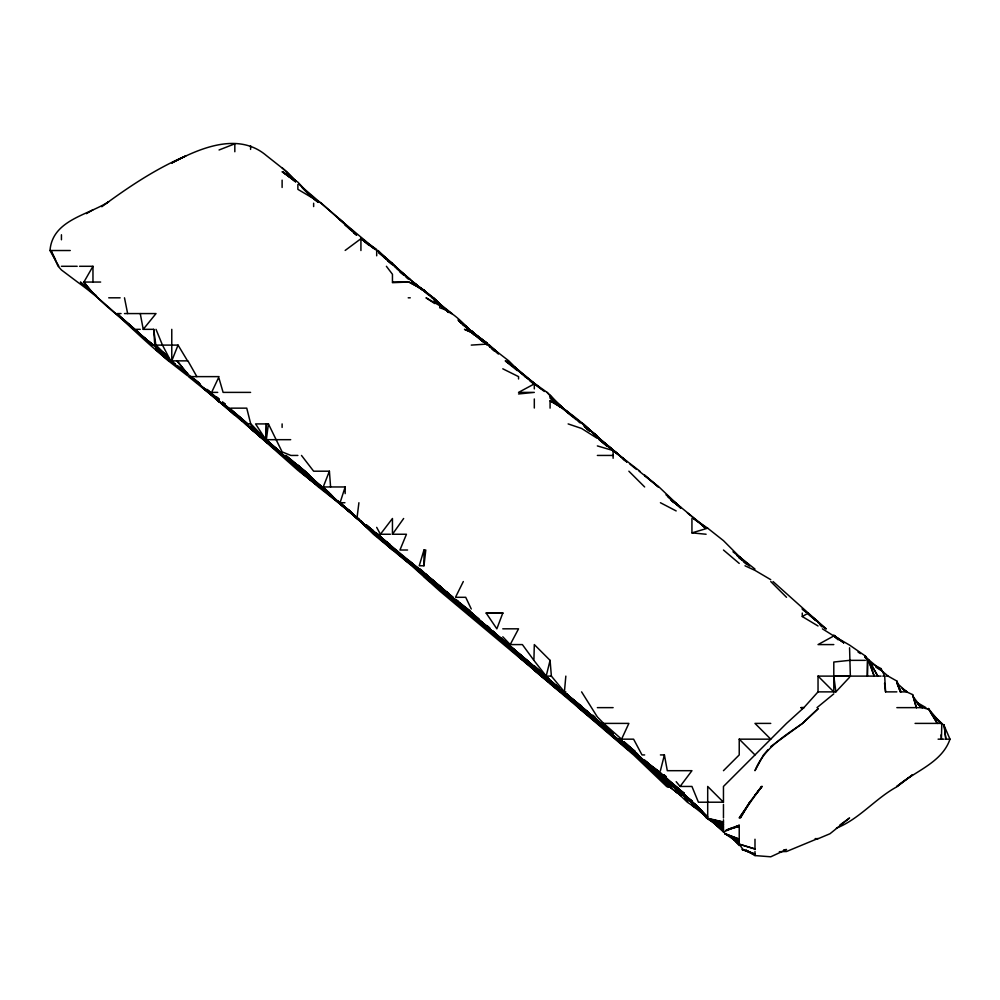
<?xml version="1.0" encoding="UTF-8"?>
<svg xmlns="http://www.w3.org/2000/svg" width="1000" height="1000" viewBox="0 0 1000 1000"><rect width="100%" height="100%" fill="white"/><g stroke="black" fill="none" stroke-linecap="round" stroke-linejoin="round"><path stroke-width="1.5" d="M931.737 713.688L941.812 723.4L941.413 739.163L941.025 734.862M565.837 691.875L564.412 691.875L565.837 676.112M423.975 565.775L425.788 550.013L423.975 550.013L419.225 565.775L423.975 565.775L423.975 550.013M358.913 502.725L356.938 518.488L398.963 552.938M248.9 423.913L250.588 423.913L265.812 439.675L255.575 423.913L268.425 423.913L266.35 439.675L266.35 423.913L265.775 439.675L290.7 439.675M564.412 691.875L551.388 676.112L546.188 676.112L550.075 660.35L534.312 644.587L533.9 660.35L522.375 644.587L510.2 644.587L502.788 636.812M660.413 770.688L664.4 754.925L660.413 754.925M58.825 266.288L50 250.525C52.425 219.975 87.688 215.275 108.725 201.713L106.3 203.463M358.837 518.488L356.938 518.488L340.075 502.725L345.163 486.962L323.225 486.962L329.4 471.2L313.637 471.2L301.488 455.438M502.788 613.062L496.85 628.825L486.163 613.062L502.788 613.062L486.163 613.062M140.25 313.575L143.238 329.338L153.713 329.338L154.762 345.1L178.05 345.1L171.775 360.863L171.775 329.338M603.675 723.4L621.562 739.163L628.875 723.4L603.675 723.4L597.362 716.975L581.6 691.875M950 739.163L945.85 739.163L944.137 725.7L950 739.163C941.875 762.95 914.6 771.25 896.85 786.45L912.613 774.75L896.85 786.812C875.288 798.55 859.488 818.975 836.425 828.15M463.312 581.538L455.5 597.3L465.712 597.3L471.262 609M510.2 644.587L518.55 628.825L502.788 628.825M79.55 266.288L92.963 266.288L83.925 282.05C99.162 302.825 121.1 317.225 140.25 334.087L134.512 329.338M392.875 282.05L392.45 282.675L408.212 282.05L392.45 282.05L392.45 274.275L386.4 266.288M407.55 550.013L399.95 550.013L406.45 534.25L392.45 534.25L403.65 518.488M676.175 781.7L680.088 786.45L691.938 770.688L667.3 770.688L664.4 754.925M376.688 527.362L380.425 534.25L392.45 518.488L392.45 534.25M143.238 329.338L156.012 313.575L124.488 313.575M768.037 749.688L763.538 754.925L754.987 770.688C763.612 748.825 783.85 736.275 802.275 723.587L818.037 708.825L802.275 723.587L770.75 746.55M881.087 676.112L818.037 676.112L818.037 691.875L803.888 707.638L786.513 723.4L723.462 786.45L723.462 802.212L698.413 802.212L691.938 786.45L680.088 786.45M818.037 691.875L835.888 691.875L849.562 677.275M723.462 770.688L739.225 754.925L739.225 739.163L770.75 739.163L754.987 723.4L770.75 723.4M817.013 707.638L833.8 693.863M345.163 250.438L360.925 238.725L376.688 249.425M839.862 825.025L849.562 817.975L830 833.737L818.037 838.763L815.163 838.6M101.788 206.725C128.112 187.288 155.6 168.825 185.8 155.95L171.775 163C200.113 148.038 238.3 131.662 266.35 155.538L286.8 171.713L295.863 181.088M86.388 213.65L92.963 209.825M818.037 625.988L802.275 616.538L808.288 613.062L826.213 628.825M865.325 655.987L867.562 660.35L867.375 676.112L867.588 660.35L865.325 655.987L849.562 645.088L833.8 635.962L818.037 644.587L833.8 644.587M711.812 820.987L723.462 832.013L739.225 825.263L739.225 844.25L754.987 848.975L739.225 844.087L733.85 838.913M818.037 838.45L786.513 851.513L779.338 851.7M219.062 149.987L234.825 143.812L234.825 151.75M726.325 829.938L739.225 825.263M691.938 518.488L691.938 532.875L707.7 528.188L723.462 540.638L746.475 563.737L739.225 556.525L749.8 565.775M726.325 830.125L739.225 826.325L729.188 828.9M783.637 849.938L786.513 849.5L770.75 856.8L754.987 855.575L746.175 850.263M518.55 393.963L534.312 392.388L518.55 392.388L534.312 383.913L534.312 388.888M471.262 345.1L487.025 344.075L487.025 345.1M800.975 707.638L803.888 707.638L800.975 707.638L802.275 708.688L802.275 707.638M402.438 555.875L407.05 559.775L366.55 525.275L452.887 597.3L408.212 560.125L434.562 581.538L451.925 597.3L443.363 590.475L478.988 618.875M50 250.525L70.263 250.525M61.438 266.288L77.188 266.288M100.638 282.05L83.925 282.05L92.963 293.35L96.525 295.975L80.412 282.05L92.963 293.05M108.725 297.812L120.125 297.812M408.212 297.812L410.262 297.812M117.475 313.575L121.05 313.575M136.3 329.338L140.25 329.338M167.562 356.725L156.012 345.363L170.625 360.863L187.537 360.863L178.05 345.1M217.725 392.388L211.612 392.388L219.062 376.625L191.262 376.625L187.537 374.188L177.075 360.863L187.537 373.825L171.775 362M250.588 392.388L223.113 392.388L219.062 378.525M230.875 408.15L246.75 408.15L250.588 423.363M297.875 455.438L290.9 455.438L282.113 451.9L268.425 423.913M597.362 455.438L613.125 455.438M190.325 376.625L264.975 439.675L250.588 427.85L266.35 441.825L352 512.987L339.162 502.725L324.35 488.85M337.7 500.7L340.075 502.725L344.938 502.725M380.425 534.25L390.4 534.25M471.05 613.062L472.088 613.062M865.325 660.35L849.562 660.35L833.8 662.025L833.8 691.875L818.037 676.112M865.325 657.4L868.925 660.35L877.8 676.112L868.85 660.35L867.562 660.35L865.325 656.938L888.1 676.112L896.85 681.05L900.312 691.875L906.587 691.875L912.613 694.6L916.363 707.638L912.613 694.6M882.8 676.112L884.688 676.112L885.562 691.875L896.85 691.875M886.338 676.112L888.1 676.112M597.362 707.638L613.125 707.638M896.85 707.638L922.525 707.638L928.375 709.3L928.375 708.55L940.65 723.4L931.438 713.688M915.075 723.4L941.812 723.4M621.562 739.163L633.6 739.163L642 754.925L644.65 754.925M938.1 739.163L944.137 739.163M597.362 723.4L578.325 707.638L633.575 754.925L666.612 786.45L670.487 786.875M691.938 532.875L706.112 534.25M666.612 786.45L670.713 787M707.7 818.737L723.462 822.087L709.137 818.575M597.362 445.913L613.125 450.55L639.888 471.2M667.638 786.45L671.9 787.75M568.138 423.913L581.6 428.462L597.362 438.375M707.7 819L723.462 824.375L713.425 820.3M941.363 723.888L944.137 724.875L945.85 739.163M744.987 565.775L754.987 570.388L770.75 579.675M676.175 792.237L680.113 794.1C666.237 786.875 657.312 772.987 644.65 763.962L669.1 786.45L680.113 794.688M502.788 368.8L518.55 376.625L518.55 378.988M660.413 502.725L676.175 510.938M870.575 663.1L881.087 668.612L884.688 676.112M746.175 850.175L754.987 854.85L742.75 849.5L754.987 854.038L741.988 849.5L742.987 849.5L739.225 844.087M297.875 184.488L297.875 189.338L321.4 203.238L356.562 234.762L339.6 219L303.637 188.4M710.325 819.475L723.462 827.013L711.787 819.613M917.95 703.012L925.95 707.638M550.075 408.15L550.075 400.8C568.938 410.812 585.1 425.1 600.55 439.675M550.075 400.8L562.15 408.15L550.075 397.938L560.425 407.125M695.875 807.962L687.337 802.212L676.175 791.475L680.938 795.375M698.5 809.562L701.125 811.162L698.5 809.425M695.875 807.775L691.938 805.312L704.062 814.812M822.412 628.825L833.8 635.962M875.825 667.075L881.087 670.438L881.087 668.612M858.05 652.05L860.475 653.625M707.7 818.888L723.462 829.15L711.338 820.55M681.025 795.075L676.175 791.912L680.938 795.65M434.75 303.562L426.012 297.812L439.738 305.65L439.738 307.787C457.925 313.125 467.638 330.487 482.312 341.15M468.363 329.338L487.025 344.663M902.062 688.45L907.288 691.875M707.7 528.188L693.462 518.488L705.325 527.55M833.8 636.025L838.8 639.45M420.3 288.05L423.975 290.625L414.1 283M412.8 282.05L433.575 297.812L447.9 311.6M421.525 288.938L423.975 290.663M524.938 376.625L547.1 392.388L564.825 410.075M902.938 689.312L906.587 691.875L896.85 683M462.95 324.95L469.175 329.338L460.05 321.625M474.9 334.65L477.325 336.337M479.75 338.05L489.45 345.1L498.338 353.288M540.8 388.725L518.55 370.35L505.25 360.863L517.337 370.662M313.637 199.075L318.263 202.4M474.9 334.387L487.025 343.1L474.9 334.113M711.7 820.537L714.05 822.237M529.688 380.012L544.338 391.488M432.113 297.812L452 313.575M295.45 181.562L282.113 171.713L297.875 182.15L312.625 197.963M843.662 642.738L833.8 635.337L843.8 642.738M555.938 687.537L541.188 676.112L519.562 656.538M558.288 689.275L560.638 691.012L552.4 684.688M480.962 339.762L484.6 342.35M560.55 691.012L550.075 683.2L607.075 730.325M577.575 705.013L560.413 691.875L543.088 676.112L574.325 701.975M754.987 569.075L732.987 551.788M917.562 703.938L922.525 707.638L917.013 702.45L922.487 707.638M506.125 642.925L471.262 614.2L523.075 660.35L505.7 644.587L515.05 652.738M375.475 249.613L360.925 238.725L360.925 250.525M490.475 347.212L488.425 345.1L508.8 360.863L521.425 373.462M833.8 635.288L843.662 642.725M487.025 344.075L471.262 332.15L464.5 329.338L471.262 332.438L474.513 335.35M803.325 609.9L806.462 612.275M206.775 389.762L219.062 400.163L206.775 389.35M457.925 601.263L455.5 599.425L471.262 612.612M477.325 620.825L487.925 628.825L471.262 614.637L515.2 652.987M565.837 696.137L518.55 656.462L576.95 704.8M383.963 539.975L374.225 532.362M386.388 541.825L390.025 544.587L386.388 541.75M321.05 486L297.875 466.2L310.163 476M383.963 257.325L392.45 263.812L378.938 252.425L421.65 289.275M671.038 500.012L674.587 502.725L667.987 496.912M576.15 704.013L534.312 669.975M436.438 302.038L447.675 311.575M213.162 396.012L203.3 388.312L263.712 439.675L258.25 434.913M444.312 590.962L395.15 550.013L416.962 568.725L413.45 565.775M577.3 705L565.837 695.925L594.938 719.175L580.662 707.638M559.15 691.012L439.738 591.038L411.712 565.775L373.425 534.25L360.925 521.925M295.55 181.562L282.75 171.713L289.725 177.225M457.925 320.012L487.025 343.762M557.95 404.675L576.425 419.875M581.6 706.062L565.837 693.925L612.038 732.525M672.987 500.962L680.675 507.575L659 486.962L639.15 471.2M370.625 528.575L373.05 530.438M383.963 539.875L376.688 534.25L390.025 544.95M518.55 654.412L506.575 644.587L521.962 656.825M533.15 666.012L524.188 658.525L559.4 688M518.55 655.45L487.837 628.825L521.688 657.925M375.475 249.587L360.925 238.287L369.188 245.425M597.362 437.038L626.587 461.512M219.062 401.425L222.312 403.95L188.512 376.625M225.55 406.463L230.087 410.163M469.8 613.062L413 565.775L448.762 597.3L394.275 550.013L468.212 613.062L413.663 565.775L329.4 495.163L299.887 468.675M408.212 561.225L414.075 565.775L394.613 550.013L376.688 533.25M469.738 613.062L439.738 588.413L470.312 613.062M540.388 673.288L544.025 676.112M695.037 804.225L635.35 754.925L671.15 786.45L635.288 754.925L644.65 762.575M487.025 343.25L471.262 330.975L474.637 334M671.825 500.05L680.675 507.388M187.537 375.763L168.412 360.863L156.012 349.637L168.85 360.863C137.35 335.775 110.35 305.512 77.5 282.05L61.438 269.975L58.125 266.288L50.938 250.525L55.538 259.725M225.538 406.463L230.062 410.163M390.025 546.013L338.738 502.725L375.387 534.25L348.525 510.387M491.05 631.825L455.5 603.013M698 807.913L624.388 744.188M166.925 355.6L156.012 347.088L166.925 355.9M171.775 361.175L175.413 364.025M181.475 368.75L187.537 373.488L181.475 368.625M551.125 681.388L562 691.875L550.075 681.162L562.625 691.875L506.912 644.587L521.938 656.825M524.188 658.587L530.975 663.975M421.613 289.475L412.137 282.05L423.975 290.225L448.888 312.55L434.925 300.625L451.188 313.575M730.638 836.612L739.225 843.337L725.05 833.737L723.988 831.938M459.012 321.037L483.65 342L471.262 330.662L477.825 336.85M598.375 437.95L602.712 441.5M605.025 443.312L626.65 461.613M250.588 427.95L245.925 423.913L265.487 439.675M408.212 561.337L392.45 548.962L348.612 510.513M475.763 618.013L487.025 628.425L471.262 616.138L450.175 597.3L471.262 616.087L502.788 641.413L491.35 631.725M684.5 798.462L688.075 801.275L684.5 798.312M293.225 179.975L295.55 181.812M741.575 559.788L739.225 557.712M747.113 564L749.362 565.775L745.95 563.038M250.588 426.15L254.225 429.012M345.163 507.812L339.288 502.725L392.45 549.812L360.925 521.325L400.037 553.925M502.788 642.463L471.262 614.15L487.025 628.425L455.5 602.875L502.788 642.163L477.325 620.962M497.938 637.425L467.45 613.062M641.087 757.738L619.163 739.163L647.987 763.737M461.188 323.025L469.175 329.338M507.912 361.8L510.275 363.663M515 367.4L518.55 370.2M297.875 466.987L283.288 455.438L266.35 439.888L282.113 453.45L266.35 440.1M320.4 486.962L326.025 491.587L282.113 454.787L300.925 471.2M408.212 561.512L382.312 539.625M443.288 590.337L470.487 613.062M413.738 565.775L439.738 588.612L470.025 613.062L455.5 601.175M537.875 671.4L543.825 676.112L540.65 673.325M489.85 346.975L494.55 350.712M166.925 356.575L134.15 329.338L117 313.575L152.688 345.1L134.125 329.338M326.012 491.587L313.637 481.45L329.4 495L275.35 448M471.262 613.237L549.025 678.863M660.413 772.613L644.65 760.763L660.413 772.65L684.05 793.538M635.988 753.988L624.475 744.675L639.012 756.838M693.15 803.175L698 807.025M459 320.95L469.525 329.338L459 320.262M507.912 361.8L510.275 363.688M515 367.463L518.55 370.288M138.012 332.013L122.275 318.65M304.938 471.2L285.788 455.438L309.288 475M351.05 512.825L345.163 508.113L363.35 523.013M370.625 528.8L373.05 530.737M392.45 547.962L395.025 550.013M469.363 613.062L419.3 570.7M563.825 693.475L565.837 695.088M565.837 695.512L575.2 702.975M624.325 744.5L644.65 761.388L624.5 744.775M375.475 249.25L339.263 219L356.587 234.762M691.938 516.638L697.613 521.462M282.113 454.963L301.65 471.2L283.65 455.438L297.875 467.15L320.238 486.962M353.4 514.712L356.938 517.55M457.925 601.375L455.5 599.425L471.262 612.35M460.35 603.312L470.05 611.087M470.05 611.888L455.5 600.237L488.85 627.975M594.938 719.125L581.6 708.45L613.125 736.6L660.413 776.087M653.95 769.762L644.65 762.312L691.938 802.387L707.7 816.862L687.425 798.025L707.7 817.975L707.7 786.45L723.462 802.212M629.975 464.175L636.525 469.45M607.325 446.2L599.2 439.675L619.663 455.438L600.337 439.675L613.125 450.613L613.125 458.275M610.8 449L613.125 450.875L593.987 434.075M222.6 402.475L224.95 404.363M329.4 494.487L283.288 455.438L306.975 474.837M518.55 654.275L534.312 667.438L502.788 641.663L471.262 613.425M634.8 753.025L618.25 739.163L636.9 754.925M581.6 710.4L534.312 670.4M580.388 422.35L565.837 410.625L550.075 396.2M222.575 402.475L224.913 404.363M526.175 660.35L489.625 628.825L534.312 666.6M565.837 695.863L615.763 739.163L628.875 750.163L597.362 722.262L581.6 709.575L697.562 806.975M582.337 423.913L626.625 461.413L623 458.387M166.925 356.737L156.012 347.912L169.037 358.888M366.637 525.988L392.45 547.762L377.875 534.25L392.45 547.5L366.55 525.725M429.938 579.612L426.362 576.725L431.05 580.575L426.337 576.6M490.962 631.688L471.262 614.538M493.325 633.6L498.05 637.425M518.55 370.9L533.263 383.1M739.225 557.788L741.413 559.562M397.625 551.912L399.975 553.825M402.325 555.725L407.038 559.538M442.038 587.975L425.112 573.763M446.637 591.7L448.938 593.575M470.675 613.062L455.5 600.737L469.475 613.062L455.5 601.575M519.675 654.862L521.938 656.688M634.388 751.35L637.7 754.038M667.513 779.725L684.05 793.312L660.413 774.488L684.05 793.688M587.225 429.038L589.475 430.887M680.675 508L676.175 503.812L680.675 507.475M687.425 512.975L690.812 515.725M818.037 622.475L825.825 628.825M193.275 378.438L198.85 382.975M433.375 582.4L436.562 584.987M642.438 759.712L665.013 778.85M624.05 459.375L626.462 461.337M736.963 555.538L741.388 559.237M181.663 368.537L187.537 373.338M392.45 547.762L366.725 525.887L392.45 548.413L366.425 525.575M442.987 590.487L429.562 578.675L479.137 620M439.738 588.612L450.363 597.3L439.738 588.362M535.462 667.675L549 678.8L535.462 667.562M592.75 715.163L595.05 717.05M558.025 688.162L552.337 683.45M550.075 683.538L558.013 690.025M684.05 793.45L676.175 786.725L695.312 804.975L679.538 791L699.812 809M565.837 411.012L572.587 416.538M584.975 426.688L589.475 430.375M167.262 356.975L156.012 347.762L169.513 358.988M283.55 455.438L297.875 467.175M311.413 478.462L320.538 486.012M280.988 454.038L258.137 434.913M439.738 586.375L423.975 572.737L452.887 597.3M423.975 573.025L469.55 613.062M423.975 574.8L413.85 565.775L451.1 597.3L439.738 587.675M450.85 597.3L431.962 581.538M513.013 650.95L471.262 614.825M606.425 730.013L565.837 694.75L597.362 722.138M580.788 707.638L597.362 722.9M398.925 270.1L410.037 279.45M556.013 402.287L572.587 416.188L565.837 410.4M644.65 475.675L658.363 486.962L644.65 475.025M587.225 428.963L589.475 430.812L584.975 426.85L589.475 430.8M222.288 402.825L228.75 408.15L222.288 402.562M345.163 507.225L349.725 510.988L339.787 502.725L349.575 510.988M376.688 533.625L388.988 543.975M423.975 575.35L431.512 581.538M730.875 836.688L738.025 842.575M400.163 271.975L403.612 274.825L400.262 271.975M507.1 360.863L510.538 363.688M513.975 366.525L540.2 388.275M516.35 369.025L525.163 376.625M324.637 488.925L327.013 490.887M329.4 494.25L333.975 498.013M493.638 633.55L497.062 636.375M619.587 739.163L628.875 747.288L619.587 739.163L625.375 744M668.45 781.7L673.05 785.5M655.113 770.688L675.85 786.45L651.312 766.775M730.312 836.5L739.225 843.85L733.7 838.8M396.95 268.15L419.613 287.95M600.538 439.675L619.475 455.438M301.6 471.2L320.85 486.962L302.6 471.2M676.175 789.025L698.688 808.012L673.35 786.45M377.038 250.525L392.45 263.325L408.212 278.863L405.975 276.588M360.925 237.963L372.575 247.625M376.688 535.013L392.45 548.312L376.688 534.45L387.95 543.913M535.413 667.875L558.062 686.988M234.825 415.262L208.962 392.388L219.062 402.113M290.05 461.025L266.35 439.862M292.288 462.887L320.112 486.962M465.625 607.375L469.012 610.188M263.975 439.675L250.588 428.512L297.875 468.575M408.212 560.5L412.438 564.012M600.737 723.4L612.013 732.712M620.075 741L613.125 735.163M345.163 224.963L356.875 234.762M140.25 334.5L152.925 345.1L124.488 321M366.55 525.087L368.8 526.975M350.925 512.712L348.625 510.788L357.537 518.488L348.525 510.863M353.237 514.637L357.85 518.488M530.037 663.037L508.35 644.587M508.462 645.525L517.425 653.012M177.4 365.575L187.537 374.075M331.55 495L323.675 488.025M156.012 347.625L168.388 358.025M286.425 457.425L329.4 493.612L323.225 486.962L338.963 502.725L357.663 518.488M415.725 566.763L418.075 568.737M403.537 556.85L407.038 559.788M579.35 704.7L581.6 706.587M423.975 574.65L415.138 566.763L431.838 581.538M691.938 802.212L696.438 805.987M419.613 287.55L413.075 282.05L428.375 294.812M392.45 547.638L395.275 550.013M266.137 439.675L250.588 426.538L266.112 439.675L250.588 423.913M203.3 387.5L209.1 392.388L206.2 389.65M490.35 629.775L505.012 642.013L489.625 628.825L505.062 642.638M190.425 376.625L200.963 385.525M345.163 507.35L350.662 511.987M409.4 561.763L412.962 564.775M618.975 739.163L628.875 747.525L619.163 739.163M387.95 261L391.325 263.863M484.8 624.4L487.025 626.287M247.875 423.913L229.425 408.15L247.525 423.913M234.825 414.188L232.45 412.175L242.262 421M490.962 631.825L487.425 628.825L502.788 642.362M493.325 633.837L498.05 637.837M618.488 740.138L621.95 743.088M624.263 745.037L626.575 747L624.362 745.037M708.825 818.925L723.462 831.312L709.788 819M743.925 561.788L746.263 563.775M378.938 252.975L385.7 258.712M387.95 260.625L391.325 263.5M723.462 550.013L739.225 563.413M600.438 723.4L565.837 693.587L613.125 734.725L550.075 680.775L534.312 665.95L545.862 676.112M565.837 693.587L597.362 720.675L565.837 693.35M300.863 468.65L321.613 486.962L297.875 465.2L309.4 475M502.788 640.588L526.8 660.35L502.788 640.55L471.737 613.062M642.387 759.712L644.65 761.625L628.875 746.625L634.987 751.213L628.875 746.562L637.263 754M366.463 525.763L372 530.475M395.75 551.938L408.212 562.525L376.688 536.038L393.488 550.013M624.587 460.012L626.737 461.838M644.65 760.1L648.037 762.987M684.05 793.85L660.413 774.762L691.938 801.2L662.638 775.662M658.487 772.325L660.413 773.962M621.225 741.975L616.013 737.513M330.588 494.613L332.962 496.65M493.4 633.837L496.912 636.838M502.788 641.663L518.55 655.275M670.962 499.712L674.475 502.725M578.212 421.012L580.462 422.95L578.2 421.012M558.075 404.237L562.638 408.15L558.075 404.087M578.225 704L565.837 693.363L601.05 723.4M597.362 720.288L581.6 706.637L613.125 733.85M693.45 803.213L700.025 809.212L693.375 803.213L697.025 806.275M518.55 653.8L497.25 635M619.763 740.2L621.962 742.125M624.275 744.087L628.875 748.037L624.388 744.087L626.638 746M295.613 464.162L297.875 466.112M471.262 614.625L487.025 628.1M156.012 346.312L166.137 354.988M555.938 402.1L572.388 416.138M282.113 167.712L295.85 181.088M413.913 283.012L421.737 289.738M644.65 760.438L648.988 764.163M597.362 720.562L582.337 707.638L597.362 720.537M658.062 772.7L651.338 766.712M598.812 723.4L606.525 730.013M200.037 384.113L193.512 378.5L200.037 384.188M834.9 637.013L838.2 639.85M599.675 439.675L592.987 433.4M439.738 587.513L429.5 578.6M450.9 597.3L432.425 581.538L439.738 588.288M329.4 493.038L324.688 488.988L329.4 493.075M219.062 399.137L216.825 397.212L219.062 399.175M865.325 657.738L868.337 660.35L874.188 676.112L868.838 660.35M815.863 620.6L808.25 614L815.863 620.6M365.3 241.988L368.587 244.838M210.512 392.388L217.987 398.85M705.425 527.388L670.825 499.012L680.362 507.85M581.6 422.55L597.362 436.625M676.175 788.112L681.8 793M508.525 644.587L526.462 660.35M537.575 669.513L543.013 674.225M502.788 639.663L505.05 641.637L502.788 639.575M618.713 740.138L620.962 742.1M413.587 565.775L417.05 568.787M808.288 613.062L773.05 581.538M676.175 503.812L680.675 507.6M624.362 742.113L632.175 749M605.513 728.15L608.775 730.987M433.15 581.538L439.738 587.275M416.325 567.675L427.062 577.038M193.538 378.512L198.962 383.237M256.062 433L250.588 428.237L255.975 433M348.475 228L350.688 229.925M666.038 776.688L663.787 774.725L666.038 776.6M624.362 742.125L633.275 750M692.738 802.212L687.425 797.537M599.788 723.4L602.013 725.337M605.35 728.25L613.125 735.037M470.838 613.062L455.5 599.637L487.025 627.325L471.488 613.062M430.15 579.738L450.588 597.3L445.15 592.438M245.45 423.913L297.875 470.325L319.137 486.962L299.862 471.2L313.637 482.688L300.85 471.2L318.337 486.962L345.163 508L340.075 502.725M148.475 340.988L153.175 345.1M711.963 821L723.462 831.087M353.8 514.7L357.038 517.537M699.975 809L688.55 798.85M600.925 723.4L613.125 734.137M482.525 622.962L487.025 626.925M304.425 471.2L313.637 479.3M599.963 439.675L602.163 441.613M680.675 791.562L684.05 794.55M647.975 763.825L644.65 760.888L660.413 775.588M555.75 684.85L558.025 686.862M487.025 625.65L489.888 627.987M666.012 494.8L674.963 502.725M403.562 274.525L377.312 250.525L392.45 264.662L378.175 250.525M471.262 613.725L487.025 627.675L471.262 613.525M181.737 368.05L187.537 373.2M558.013 404.113L562.55 408.15M488.425 345.1L490.637 347.062M495.05 350.988L498.363 353.938M550.075 396.962L552.35 399M397 268.288L403.725 274.262M405.962 276.262L408.212 278.25M661.5 775.825L673.413 786.45M471.262 614.425L487.025 628.5M630.925 750.325L635.025 754M366.725 525.9L376.012 534.25M606.388 445.75L603.038 442.75M318.263 202.2L302.15 187.475L311.55 197.013M660.413 777.938L669.862 786.45M455.5 602.062L467.725 613.062M532.137 382.525L529.963 380.562L533.237 383.612M364.312 525L374.513 534.25L348.263 510.387M746.612 563.85L739.225 557.137L746.475 563.862M492.038 349.012L494.188 350.962M251.713 428.4L253.962 430.45M258.475 434.55L262.975 438.65M419.787 568.65L423.975 572.475M376.688 534.475L378.938 536.538M547.1 392.388L559.525 405.975L550.075 395.213M549.012 681.925L537.438 671.275M423.975 576.55L429.412 581.538M156.012 346.425L167.262 356.737M425.025 573.763L433.488 581.538L425.025 573.475M116.737 313.575L118.95 315.6M409.2 561.2L411.188 563.025M403.75 274.525L394.837 266.288L403.75 275.025M298.8 184.037L301.6 186.612M303.863 471.2L313.637 480.25M489.1 345.1L498.225 353.6M492.825 630.887L495.037 632.938M397 268.387L403.725 274.662M415.262 566.788L423.975 574.938M642.5 760.987L644.65 763M480.012 338.913L483.288 342M733.7 838.988L739.225 844.25M820.037 625L822.038 626.912M462.987 324.225L466.2 327.287M589.712 430.238L583.162 423.913L589.25 430.188M770.75 581.538L786.513 597.3M628.875 471.2L644.65 486.962M739.225 739.163L754.987 754.925M303.137 188.538L310.487 196M731.938 836.988L739.225 844.575L731.7 836.988L739.225 845.562M719.175 826.938L723.462 831.425L719.513 826.938M730.875 835.975L737.138 842.7L733.325 838.225M865.325 656.888L868.525 660.35L865.325 656.762M917.412 703.487L921.263 707.638L912.613 695.75M699.7 808.975L704.7 814.6L700 808.975M719.513 827.013L723.462 831.538M707.7 817.975L699.837 808.975L704.762 814.6M699.013 808.975L706.688 817.975M699.55 808.975L704.15 814.6M697.8 807.062L706.45 817.975M534.312 660.913L546.188 676.112M187.925 360.863L196.85 376.625M170.7 360.863L162.475 345.1L156.012 329.338M897.438 684.488L900.938 691.875L896.85 681.05M896.85 682.688L900.312 691.875M124.488 297.812L127.638 313.575M153.713 329.338L155.838 345.1M835.888 691.875L833.8 676.112L850.362 676.112L849.562 647.788M884.55 683.275L885.562 691.875M550.075 660.35L551.388 676.112M329.4 471.2L330.6 486.962M944.137 724.875L944.137 726.6M802.275 613.062L802.275 616.538M754.987 839.237L754.987 849.5M754.987 851.538L754.987 855.575M723.462 804.4L723.462 817.975M723.462 819.812L723.462 832.013M534.312 398.975L534.312 408.025M376.688 250.525L376.688 255.8M345.163 486.962L345.163 493.612M313.637 203.238L313.637 206.575M282.113 180.125L282.113 187.475M282.113 423.913L282.113 427.425M250.588 145.65L250.588 149.412M92.963 266.288L92.963 282.05M61.438 234.762L61.438 239.788M749.688 802.212L740.337 817.975L749.825 802.212L739.225 817.975L761.6 786.45L749.688 802.212M762.05 786.45L754.987 795.337L762.05 786.45M725.062 833.737L739.225 840.975L725.05 833.737L739.225 839.15L725.025 833.737M423.975 290.175L408.975 282.05L423.975 290.225L432.537 297.812L423.975 290.225M416.625 285.475L412.938 282.913L416.625 285.487M521.062 657.613L518.55 655.788L521.05 657.613M597.362 436.037L584.025 425.8L597.362 436.037M674.325 502.725L672 500.913L674.325 502.725M497.938 637.325L487.025 628.825L497.938 637.375M691.938 801.112L676.175 788.787L691.938 801.137M705.325 527.837L701.762 525.037L705.325 527.837M617.238 739.163L599.562 723.4L617.238 739.163M626.625 461.7L623.237 459.012L626.625 461.737M451.662 597.3L443.312 590.688L451.662 597.3M654.55 770.688L635.625 754.925L654.55 770.688M698 807.775L691.938 802.962L698 807.8M438.575 303.45L433.938 299.688L438.587 303.45M818.037 621.725L809.7 614.987L818.037 621.775M597.362 437.287L593.987 434.538L597.362 437.287M741.462 559.388L739.225 557.562L741.338 559.388M548.938 680.738L537.675 671.438L548.938 680.75M652.4 767.987L640.238 757.812L652.4 767.975M280.988 453.862L266.35 441.838L282.113 455.112L266.35 441.637L280.988 453.888M210.287 392.388L206.8 389.487L210.25 392.388M243 420L238.325 416.087L242.987 420M439.738 587.837L432.2 581.538L439.738 587.85M806.188 612.238L802.275 608.938L806.188 612.238M506.275 644.587L488.537 628.825L506.3 644.587M224.913 404.162L222.575 402.163L224.913 404.15M428.162 294.237L425.025 291.55L428.162 294.225M234.825 413.95L228.062 408.15L234.825 413.95M597.362 722.412L581.6 708.725L597.362 722.387M559.788 690L552.225 683.45L559.788 690M356.2 234.762L354 232.825L356.2 234.762M494.688 350.188L490.062 346.112L494.688 350.213M704.325 814.137L691.938 803.188L704.325 814.237M534.312 670.2L519.562 656.438L534.312 670.2M439.738 303.688L433.3 297.812L439.738 303.75M350.688 229.725L345.163 224.688L350.6 229.725M134.15 329.338L124.488 320.5L134.15 329.338M282.113 454.338L274.225 447L282.113 454.338M329.4 493.562L324.5 488.85L329.4 493.562M523.475 660.35L519.538 656.438L523.475 660.35M937.275 723.4L928.375 708.575L937.275 723.4"/></g></svg>
